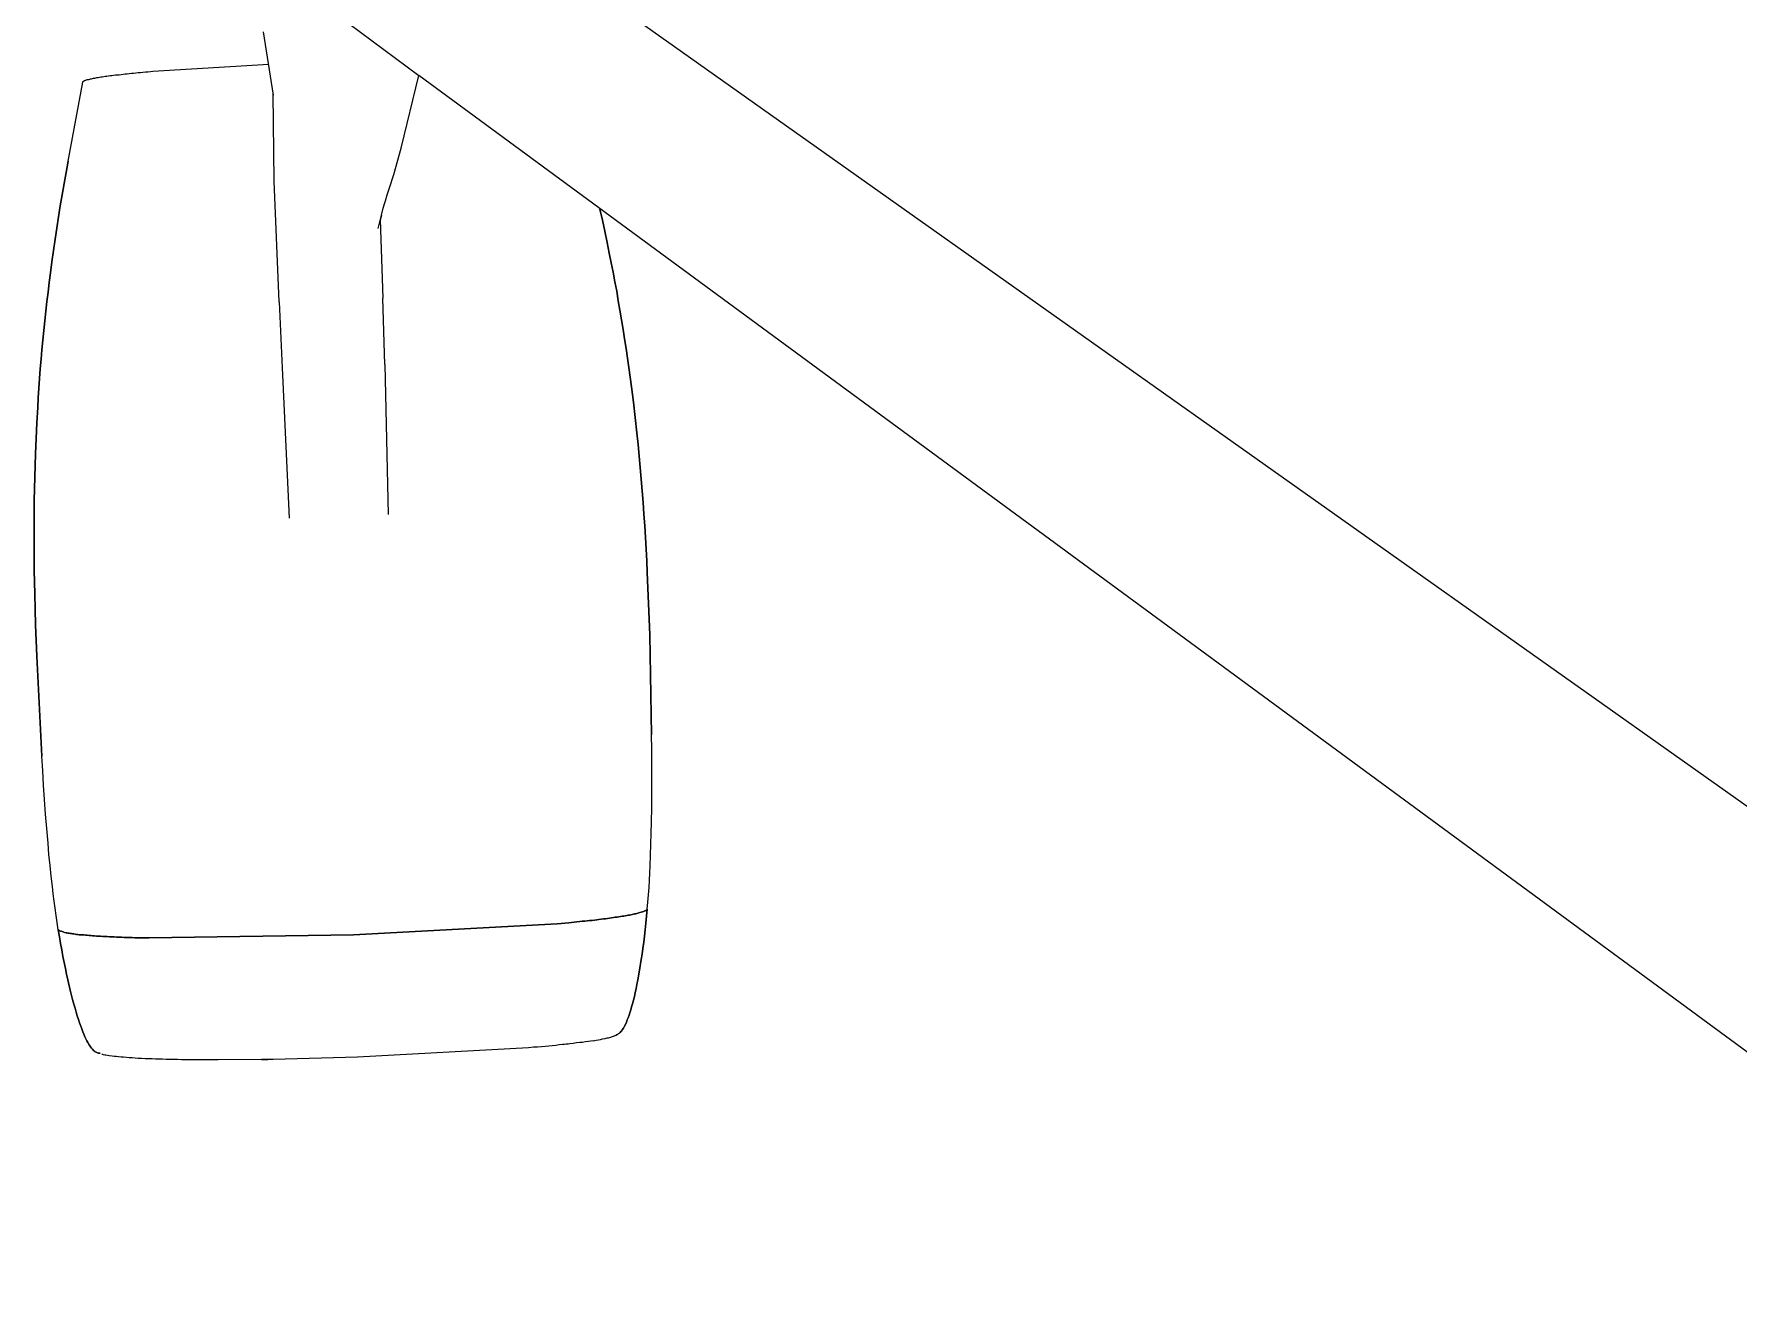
# Model space of a CAD drawing. Header units: metres. Extents: x -35769 to 135608, y -97159 to 12469.
# Drawn here: x 68294 to 78885, y -68641 to -60844 of the extents above; entities that cross this region are included whole.
import ezdxf

# ---------------------------------------------------------------- set-up
doc = ezdxf.new("R2010")
doc.units = ezdxf.units.M
doc.layers.get('0').update_dxf_attribs({"linetype": 'CONTINUOUS'})

msp = doc.modelspace()

# ---------------------------------------------------------------- linework, layer by layer
for p, q in [((80932, -67060), (69782, -59157)), ((69635, -60320), (70684, -61102)), ((69780, -61223), (69719, -60830)), ((69032, -61075), (69751, -61030)), ((70573, -61552), (70684, -61102)), ((80935, -68641), (70684, -61102)), ((68505, -61633), (68596, -61142)), ((69785, -61756), (69778, -61216)), ((68492, -61703), (68505, -61633)), ((70528, -61717), (70573, -61552)), ((69817, -62508), (69784, -61758)), ((70443, -61999), (70461, -62485)), ((70473, -62896), (70461, -62485)), ((69817, -62507), (69834, -62918)), ((70473, -62896), (70494, -63829)), ((69834, -62918), (69878, -63851)), ((72130, -65198), (72118, -64576)), ((72118, -64576), (72130, -65198)), ((68310, -64709), (68341, -65330)), ((68341, -65330), (68310, -64709)), ((70277, -66442), (71543, -66372)), ((71543, -66372), (70277, -66442)), ((69009, -66460), (70277, -66442)), ((70277, -66442), (69009, -66460)), ((71366, -67143), (70303, -67201)), ((69438, -67218), (69236, -67217)), ((69706, -67216), (69438, -67218)), ((69706, -67216), (69745, -67215)), ((69778, -67215), (69706, -67216)), ((70303, -67201), (69778, -67215))]:
    msp.add_line(p, q)
for points in [[(68596, -61143), (68596, -61142), (68597, -61141), (68597, -61139), (68598, -61138), (68600, -61137), (68602, -61136), (68604, -61135), (68607, -61133), (68609, -61132), (68613, -61131), (68616, -61130), (68620, -61129), (68624, -61127), (68629, -61126), (68634, -61125), (68639, -61124), (68644, -61122), (68650, -61121), (68656, -61120), (68663, -61118), (68670, -61117), (68677, -61116), (68684, -61114), (68692, -61113), (68700, -61112), (68709, -61110), (68717, -61109), (68726, -61108), (68736, -61106), (68746, -61105), (68756, -61104), (68766, -61102), (68776, -61101), (68787, -61100), (68799, -61098), (68810, -61097), (68822, -61096), (68834, -61094), (68846, -61093), (68859, -61091), (68872, -61090), (68885, -61089), (68899, -61087), (68912, -61086), (68926, -61085), (68941, -61083), (68955, -61082), (68970, -61081), (68985, -61079), (69000, -61078), (69016, -61076), (69032, -61075)], [(68505, -61634), (68492, -61703), (68480, -61772), (68468, -61842), (68456, -61911), (68445, -61980), (68434, -62050), (68424, -62119), (68414, -62189), (68404, -62258), (68395, -62327), (68387, -62387), (68380, -62447), (68373, -62506), (68366, -62566), (68360, -62626), (68354, -62685), (68348, -62745), (68342, -62805), (68337, -62864), (68332, -62924), (68328, -62984), (68323, -63044), (68319, -63104), (68316, -63164), (68310, -63260), (68306, -63356), (68302, -63452), (68300, -63525), (68298, -63597), (68296, -63669), (68295, -63742), (68294, -63814), (68294, -63887), (68294, -63959), (68294, -64032), (68294, -64104), (68295, -64177), (68296, -64249), (68298, -64322), (68300, -64418), (68303, -64515), (68306, -64612), (68310, -64709)], [(68310, -64709), (68306, -64612), (68303, -64515), (68300, -64418), (68298, -64322), (68296, -64249), (68295, -64177), (68294, -64104), (68294, -64032), (68294, -63959), (68294, -63887), (68294, -63814), (68295, -63742), (68296, -63669), (68298, -63597), (68300, -63525), (68302, -63452), (68306, -63356), (68310, -63260), (68316, -63164), (68319, -63104), (68323, -63044), (68328, -62984), (68332, -62924), (68337, -62864), (68342, -62805), (68348, -62745), (68354, -62685), (68360, -62626), (68366, -62566), (68373, -62506), (68380, -62447), (68387, -62387), (68395, -62327), (68404, -62258), (68414, -62189), (68424, -62119), (68434, -62050), (68445, -61980), (68456, -61911), (68468, -61842), (68480, -61772), (68492, -61703), (68505, -61634)], [(70432, -62052), (70441, -62010), (70451, -61968), (70441, -62010), (70451, -61968), (70462, -61926), (70470, -61898), (70476, -61879), (70488, -61842), (70498, -61811), (70512, -61769), (70518, -61748), (70528, -61717)], [(72118, -64576), (72115, -64479), (72111, -64382), (72107, -64286), (72103, -64189), (72100, -64116), (72096, -64044), (72091, -63971), (72087, -63899), (72082, -63827), (72077, -63754), (72071, -63682), (72066, -63610), (72059, -63538), (72053, -63466), (72046, -63394), (72038, -63322), (72028, -63226), (72017, -63130), (72005, -63035), (71997, -62975), (71989, -62916), (71980, -62857), (71971, -62797), (71962, -62738), (71953, -62679), (71943, -62619), (71933, -62560), (71923, -62501), (71913, -62442), (71902, -62383), (71891, -62324), (71879, -62265), (71867, -62206), (71853, -62138), (71839, -62069), (71824, -62000), (71809, -61932)], [(71809, -61932), (71809, -61932), (71824, -62000), (71839, -62069), (71853, -62138), (71867, -62206), (71879, -62265), (71891, -62324), (71902, -62383), (71913, -62442), (71923, -62501), (71933, -62560), (71943, -62619), (71953, -62679), (71962, -62738), (71971, -62797), (71980, -62857), (71989, -62916), (71997, -62975), (72005, -63035), (72017, -63130), (72028, -63226), (72038, -63322), (72046, -63394), (72053, -63466), (72059, -63538), (72066, -63610), (72071, -63682), (72077, -63754), (72082, -63827), (72087, -63899), (72091, -63971), (72096, -64044), (72100, -64116), (72103, -64189), (72107, -64286), (72111, -64382), (72115, -64479), (72118, -64576)], [(72103, -66282), (72107, -66237), (72110, -66192), (72114, -66147), (72116, -66102), (72119, -66057), (72121, -66012), (72124, -65946), (72126, -65880), (72128, -65810), (72130, -65741), (72131, -65650), (72131, -65560), (72132, -65469), (72132, -65379), (72131, -65288), (72130, -65198)], [(68444, -66410), (68437, -66365), (68430, -66321), (68424, -66276), (68418, -66231), (68412, -66186), (68407, -66141), (68400, -66076), (68393, -66010), (68386, -65941), (68380, -65872), (68372, -65781), (68365, -65691), (68359, -65601), (68353, -65511), (68347, -65421), (68341, -65330)], [(72103, -66282), (72101, -66284), (72099, -66286), (72097, -66287), (72094, -66289), (72090, -66291), (72087, -66292), (72080, -66295), (72073, -66298), (72065, -66301), (72056, -66303), (72050, -66305), (72044, -66306), (72038, -66308), (72031, -66310), (72024, -66311), (72017, -66313), (72009, -66314), (72001, -66316), (71993, -66318), (71985, -66319), (71976, -66321), (71966, -66322), (71957, -66324), (71947, -66326), (71937, -66327), (71926, -66329), (71915, -66331), (71904, -66332), (71893, -66334), (71881, -66336), (71869, -66337), (71856, -66339), (71844, -66341), (71830, -66342), (71817, -66344), (71803, -66346), (71789, -66347), (71775, -66349), (71760, -66351), (71745, -66352), (71730, -66354), (71715, -66356), (71699, -66357), (71683, -66359), (71666, -66361), (71649, -66362), (71632, -66364), (71615, -66366), (71591, -66368), (71567, -66370), (71543, -66372)], [(71543, -66372), (71567, -66370), (71591, -66368), (71615, -66366), (71632, -66364), (71649, -66362), (71666, -66361), (71683, -66359), (71699, -66357), (71715, -66356), (71730, -66354), (71745, -66352), (71760, -66351), (71775, -66349), (71789, -66347), (71803, -66346), (71817, -66344), (71830, -66342), (71844, -66341), (71856, -66339), (71869, -66337), (71881, -66336), (71893, -66334), (71904, -66332), (71915, -66331), (71926, -66329), (71937, -66327), (71947, -66326), (71957, -66324), (71966, -66322), (71976, -66321), (71985, -66319), (71993, -66318), (72001, -66316), (72009, -66314), (72017, -66313), (72024, -66311), (72031, -66310), (72038, -66308), (72044, -66306), (72050, -66305), (72056, -66303), (72065, -66301), (72073, -66298), (72080, -66295), (72087, -66292), (72090, -66291), (72094, -66289), (72097, -66287), (72099, -66286), (72101, -66284), (72103, -66282)], [(71909, -67063), (71918, -67060), (71922, -67057), (71926, -67054), (71931, -67051), (71935, -67047), (71939, -67042), (71944, -67037), (71948, -67031), (71955, -67021), (71962, -67009), (71969, -66995), (71974, -66983), (71979, -66970), (71985, -66956), (71990, -66941), (71995, -66925), (72001, -66907), (72006, -66889), (72012, -66869), (72017, -66847), (72023, -66825), (72028, -66801), (72034, -66775), (72039, -66749), (72044, -66721), (72055, -66661), (72066, -66595), (72071, -66561), (72076, -66525), (72081, -66487), (72086, -66449), (72090, -66409), (72095, -66368), (72099, -66326), (72103, -66282)], [(72103, -66282), (72099, -66326), (72095, -66368), (72090, -66409), (72086, -66449), (72081, -66487), (72076, -66525), (72071, -66561), (72066, -66595), (72055, -66661), (72044, -66721), (72039, -66749), (72034, -66775), (72028, -66801), (72023, -66825), (72017, -66847), (72012, -66869), (72006, -66889), (72001, -66907), (71995, -66925), (71990, -66941), (71985, -66956), (71979, -66970), (71974, -66983), (71969, -66995), (71962, -67009), (71955, -67021), (71948, -67031), (71944, -67037), (71939, -67042), (71935, -67047), (71931, -67051), (71926, -67054), (71922, -67057), (71918, -67060), (71909, -67063)], [(69009, -66460), (68985, -66460), (68960, -66460), (68937, -66459), (68919, -66459), (68902, -66458), (68885, -66458), (68869, -66457), (68853, -66457), (68837, -66456), (68821, -66456), (68806, -66455), (68791, -66454), (68776, -66454), (68762, -66453), (68747, -66452), (68734, -66452), (68720, -66451), (68707, -66450), (68694, -66449), (68682, -66449), (68669, -66448), (68657, -66447), (68646, -66446), (68635, -66445), (68624, -66444), (68613, -66443), (68603, -66442), (68593, -66442), (68583, -66441), (68574, -66440), (68565, -66439), (68556, -66438), (68548, -66437), (68540, -66435), (68532, -66434), (68525, -66433), (68518, -66432), (68511, -66431), (68504, -66430), (68498, -66429), (68493, -66428), (68483, -66426), (68475, -66423), (68467, -66421), (68461, -66419), (68457, -66418), (68454, -66416), (68451, -66415), (68448, -66413), (68446, -66412), (68444, -66410)], [(68444, -66410), (68451, -66453), (68458, -66495), (68465, -66535), (68473, -66575), (68480, -66613), (68488, -66650), (68495, -66685), (68503, -66720), (68518, -66784), (68533, -66843), (68540, -66871), (68548, -66897), (68555, -66922), (68562, -66945), (68569, -66968), (68576, -66988), (68583, -67008), (68590, -67026), (68596, -67043), (68603, -67059), (68609, -67074), (68615, -67088), (68622, -67100), (68628, -67111), (68636, -67125), (68643, -67136), (68651, -67146), (68656, -67152), (68660, -67157), (68665, -67161), (68670, -67165), (68674, -67168), (68679, -67170), (68683, -67173), (68687, -67174), (68692, -67176), (68696, -67176), (68701, -67177), (68705, -67177)], [(68444, -66410), (68446, -66412), (68448, -66413), (68451, -66415), (68454, -66416), (68457, -66418), (68461, -66419), (68467, -66421), (68475, -66423), (68483, -66426), (68493, -66428), (68498, -66429), (68504, -66430), (68511, -66431), (68518, -66432), (68525, -66433), (68532, -66434), (68540, -66435), (68548, -66437), (68556, -66438), (68565, -66439), (68574, -66440), (68583, -66441), (68593, -66442), (68603, -66442), (68613, -66443), (68624, -66444), (68635, -66445), (68646, -66446), (68657, -66447), (68669, -66448), (68682, -66449), (68694, -66449), (68707, -66450), (68720, -66451), (68734, -66452), (68747, -66452), (68762, -66453), (68776, -66454), (68791, -66454), (68806, -66455), (68821, -66456), (68837, -66456), (68853, -66457), (68869, -66457), (68885, -66458), (68902, -66458), (68919, -66459), (68937, -66459), (68960, -66460), (68985, -66460), (69009, -66460)], [(68705, -67177), (68701, -67177), (68696, -67176), (68692, -67176), (68687, -67174), (68683, -67173), (68679, -67170), (68674, -67168), (68670, -67165), (68665, -67161), (68660, -67157), (68656, -67152), (68651, -67146), (68643, -67136), (68636, -67125), (68628, -67111), (68622, -67100), (68615, -67088), (68609, -67074), (68603, -67059), (68596, -67043), (68590, -67026), (68583, -67008), (68576, -66988), (68569, -66968), (68562, -66945), (68555, -66922), (68548, -66897), (68540, -66871), (68533, -66843), (68518, -66784), (68503, -66720), (68495, -66685), (68488, -66650), (68480, -66613), (68473, -66575), (68465, -66535), (68458, -66495), (68451, -66453), (68444, -66410)], [(71768, -67099), (71753, -67101), (71737, -67104), (71719, -67106), (71701, -67109), (71683, -67111), (71663, -67113), (71643, -67116), (71622, -67118), (71611, -67120), (71600, -67121), (71589, -67122), (71577, -67123), (71556, -67125), (71535, -67128), (71513, -67130), (71491, -67132), (71468, -67134), (71445, -67136), (71421, -67138), (71396, -67140), (71366, -67143)], [(71768, -67099), (71785, -67096), (71799, -67093), (71813, -67091), (71825, -67088), (71842, -67085), (71853, -67082), (71862, -67080), (71869, -67078), (71877, -67076), (71881, -67075), (71887, -67073), (71894, -67071), (71897, -67069), (71900, -67068), (71907, -67065), (71910, -67064), (71913, -67062), (71918, -67060)], [(69236, -67217), (69209, -67217), (69184, -67216), (69160, -67216), (69137, -67215), (69114, -67215), (69091, -67214), (69069, -67214), (69048, -67213), (69027, -67212), (69016, -67212), (69005, -67211), (68993, -67211), (68983, -67211), (68961, -67210), (68941, -67209), (68921, -67207), (68902, -67206), (68884, -67205), (68867, -67204), (68850, -67202), (68835, -67201), (68818, -67199), (68803, -67198), (68790, -67196), (68778, -67195), (68760, -67192), (68749, -67191), (68740, -67189), (68733, -67188), (68725, -67186), (68721, -67185), (68714, -67184)]]:
    msp.add_lwpolyline(points)

doc.saveas('drawing.dxf')
